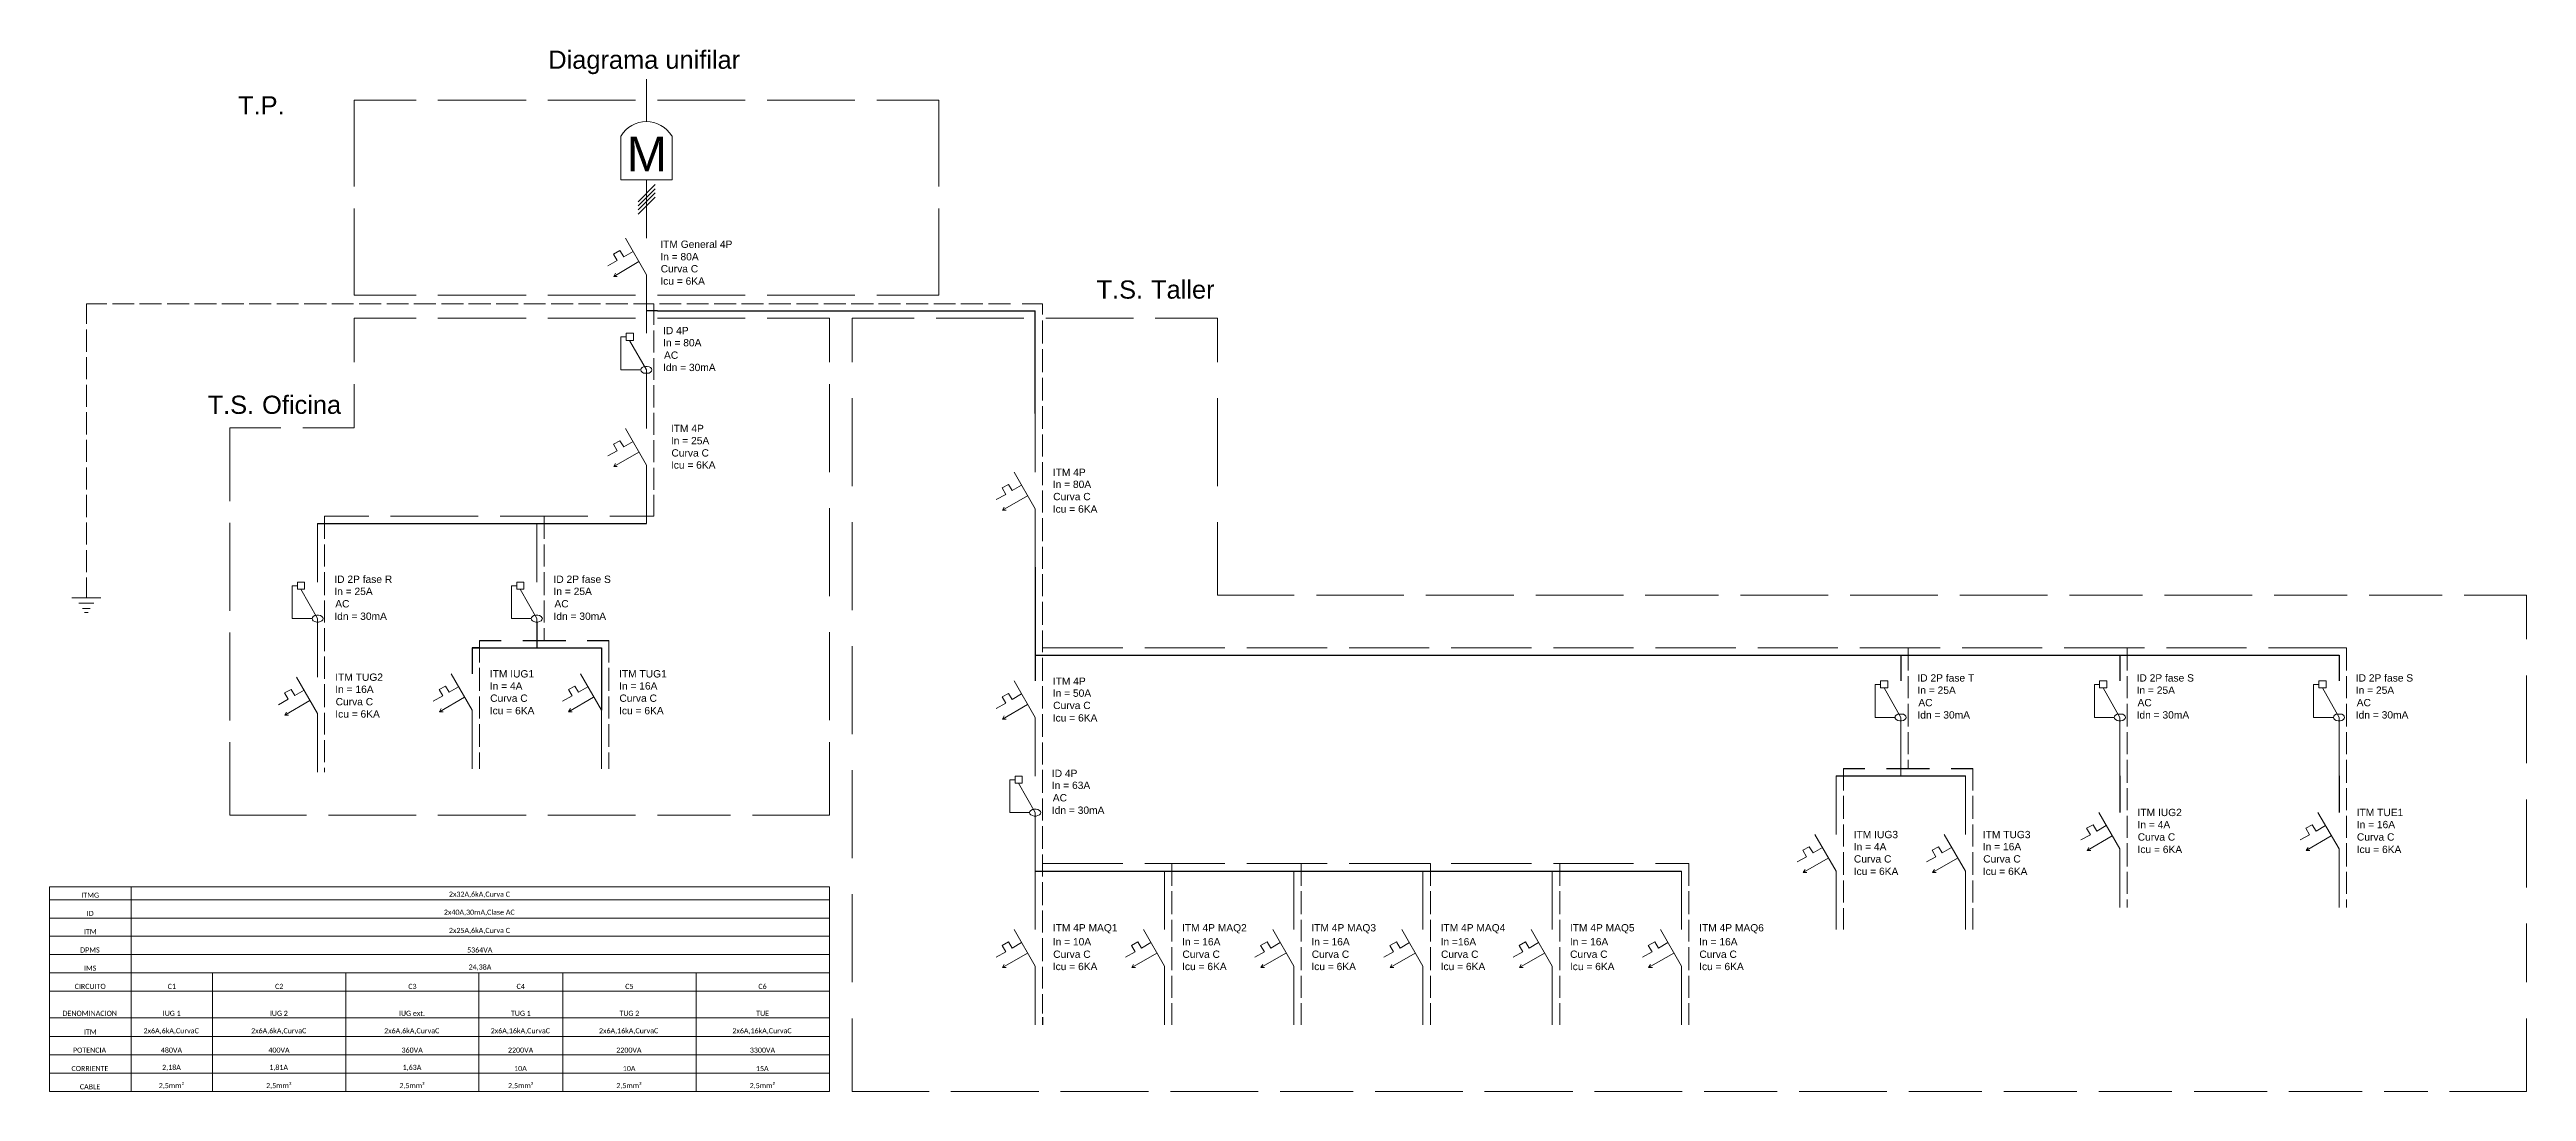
# Model space of a CAD drawing. Header units: millimetres. Extents: x 3656.2 to 3669.5, y 2246.7 to 2252.3.
import ezdxf

# ---------------------------------------------------------------- set-up
doc = ezdxf.new("R2010")
doc.units = ezdxf.units.MM
for name, color, linetype in [('Diferencial', 7, 'Continuous'), ('Medidor', 7, 'Continuous'), ('PDF_Text', 7, 'Continuous'), ('T+S+R+N', 7, 'Continuous'), ('Termica', 7, 'Continuous')]:
    doc.layers.add(name, color=color, linetype=linetype)
for name, color, linetype, true_color in [('Fases', 7, 'Continuous', 0x979797), ('PDF_Geometry', 7, 'Continuous', 0x979797), ('T.P.', 7, 'Continuous', 0x72742f), ('T.S. Oficina', 7, 'Continuous', 0x5d67af), ('T.S. Taller', 7, 'Continuous', 0x991b1e), ('Tierra', 7, 'Continuous', 0x00b800)]:
    doc.layers.add(name, color=color, linetype=linetype, true_color=true_color)
doc.styles.add('PDF Arial', font='arial.ttf')
doc.styles.add('PDF Calibri', font='calibri.ttf')

msp = doc.modelspace()

# ---------------------------------------------------------------- linework, layer by layer
at = {"layer": 'Diferencial'}
msp.add_line((3658.786, 2249.268), (3658.786, 2249.129), dxfattribs=at)
at = {"layer": 'Diferencial', "color": 7, "lineweight": 13}
for points in [[(3659.306, 2250.822), (3659.306, 2250.783), (3659.268, 2250.783), (3659.268, 2250.822)], [(3659.406, 2250.625), (3659.404, 2250.632), (3659.399, 2250.637), (3659.391, 2250.642), (3659.381, 2250.643), (3659.371, 2250.643), (3659.361, 2250.642), (3659.353, 2250.637), (3659.348, 2250.632), (3659.346, 2250.625), (3659.348, 2250.618), (3659.353, 2250.613), (3659.361, 2250.608), (3659.371, 2250.607), (3659.381, 2250.607), (3659.391, 2250.608), (3659.399, 2250.613), (3659.404, 2250.618)], [(3657.536, 2249.483), (3657.536, 2249.445), (3657.498, 2249.445), (3657.498, 2249.483)], [(3658.716, 2249.483), (3658.716, 2249.445), (3658.678, 2249.445), (3658.678, 2249.483)], [(3657.636, 2249.287), (3657.634, 2249.293), (3657.629, 2249.298), (3657.621, 2249.303), (3657.611, 2249.305), (3657.601, 2249.305), (3657.591, 2249.303), (3657.583, 2249.298), (3657.578, 2249.293), (3657.576, 2249.287), (3657.578, 2249.28), (3657.583, 2249.275), (3657.591, 2249.27), (3657.601, 2249.268), (3657.611, 2249.268), (3657.621, 2249.27), (3657.629, 2249.275), (3657.634, 2249.28)], [(3658.816, 2249.287), (3658.814, 2249.293), (3658.809, 2249.298), (3658.801, 2249.303), (3658.791, 2249.305), (3658.781, 2249.305), (3658.771, 2249.303), (3658.763, 2249.298), (3658.758, 2249.293), (3658.756, 2249.287), (3658.758, 2249.28), (3658.763, 2249.275), (3658.771, 2249.27), (3658.781, 2249.268), (3658.791, 2249.268), (3658.801, 2249.27), (3658.809, 2249.275), (3658.814, 2249.28)], [(3666.059, 2248.952), (3666.059, 2248.913), (3666.02, 2248.913), (3666.02, 2248.952)], [(3667.239, 2248.952), (3667.239, 2248.913), (3667.2, 2248.913), (3667.2, 2248.952)], [(3668.419, 2248.952), (3668.419, 2248.913), (3668.38, 2248.913), (3668.38, 2248.952)], [(3666.159, 2248.755), (3666.157, 2248.762), (3666.152, 2248.767), (3666.144, 2248.772), (3666.134, 2248.773), (3666.124, 2248.773), (3666.114, 2248.772), (3666.105, 2248.767), (3666.1, 2248.762), (3666.099, 2248.755), (3666.1, 2248.748), (3666.105, 2248.743), (3666.114, 2248.738), (3666.124, 2248.737), (3666.134, 2248.737), (3666.144, 2248.738), (3666.152, 2248.743), (3666.157, 2248.748)], [(3667.339, 2248.755), (3667.337, 2248.762), (3667.332, 2248.767), (3667.324, 2248.772), (3667.314, 2248.773), (3667.304, 2248.773), (3667.294, 2248.772), (3667.285, 2248.767), (3667.28, 2248.762), (3667.279, 2248.755), (3667.28, 2248.748), (3667.285, 2248.743), (3667.294, 2248.738), (3667.304, 2248.737), (3667.314, 2248.737), (3667.324, 2248.738), (3667.332, 2248.743), (3667.337, 2248.748)], [(3668.519, 2248.755), (3668.517, 2248.762), (3668.512, 2248.767), (3668.504, 2248.772), (3668.494, 2248.773), (3668.484, 2248.773), (3668.474, 2248.772), (3668.465, 2248.767), (3668.46, 2248.762), (3668.459, 2248.755), (3668.46, 2248.748), (3668.465, 2248.743), (3668.474, 2248.738), (3668.484, 2248.737), (3668.494, 2248.737), (3668.504, 2248.738), (3668.512, 2248.743), (3668.517, 2248.748)], [(3661.399, 2248.439), (3661.399, 2248.401), (3661.361, 2248.401), (3661.361, 2248.439)], [(3661.499, 2248.243), (3661.498, 2248.249), (3661.493, 2248.254), (3661.484, 2248.259), (3661.474, 2248.261), (3661.464, 2248.261), (3661.454, 2248.259), (3661.446, 2248.254), (3661.441, 2248.249), (3661.439, 2248.243), (3661.441, 2248.236), (3661.446, 2248.231), (3661.454, 2248.226), (3661.464, 2248.224), (3661.474, 2248.224), (3661.484, 2248.226), (3661.493, 2248.231), (3661.498, 2248.236)]]:
    msp.add_lwpolyline(points, close=True, dxfattribs=at)
for points in [[(3659.346, 2250.625), (3659.239, 2250.625), (3659.239, 2250.802), (3659.268, 2250.802)], [(3659.376, 2250.31), (3659.376, 2250.625), (3659.286, 2250.783)], [(3657.576, 2249.287), (3657.469, 2249.287), (3657.469, 2249.463), (3657.498, 2249.463)], [(3657.606, 2248.972), (3657.606, 2249.287), (3657.516, 2249.445)], [(3658.756, 2249.287), (3658.649, 2249.287), (3658.649, 2249.463), (3658.678, 2249.463)], [(3658.786, 2249.129), (3658.786, 2249.287), (3658.696, 2249.445)], [(3666.099, 2248.755), (3665.992, 2248.755), (3665.992, 2248.932), (3666.02, 2248.932)], [(3666.129, 2248.44), (3666.129, 2248.755), (3666.039, 2248.913)], [(3667.279, 2248.755), (3667.172, 2248.755), (3667.172, 2248.932), (3667.2, 2248.932)], [(3667.309, 2248.44), (3667.309, 2248.755), (3667.219, 2248.913)], [(3668.459, 2248.755), (3668.352, 2248.755), (3668.352, 2248.932), (3668.38, 2248.932)], [(3668.489, 2248.44), (3668.489, 2248.755), (3668.399, 2248.913)], [(3661.439, 2248.243), (3661.333, 2248.243), (3661.333, 2248.419), (3661.361, 2248.419)], [(3661.469, 2247.928), (3661.469, 2248.243), (3661.379, 2248.401)]]:
    msp.add_lwpolyline(points, dxfattribs=at)
at = {"layer": 'Fases', "color": 7, "lineweight": 13}
for points in [[(3659.423, 2251.623), (3659.331, 2251.53)], [(3659.423, 2251.6), (3659.331, 2251.508)], [(3659.423, 2251.578), (3659.331, 2251.486)], [(3659.423, 2251.555), (3659.331, 2251.463)]]:
    msp.add_lwpolyline(points, dxfattribs=at)
at = {"layer": 'Medidor', "color": 7, "lineweight": 13}
msp.add_lwpolyline([(3659.514, 2251.885), (3659.514, 2251.648), (3659.239, 2251.648), (3659.239, 2251.885)], dxfattribs=at)
msp.add_arc((3659.376, 2251.804), 0.158, 30.3206, 149.6794, dxfattribs=at)
at = {"layer": 'PDF_Geometry', "color": 7, "lineweight": 13}
for points in [[(3660.361, 2247.843), (3660.361, 2247.38), (3660.361, 2246.742), (3656.163, 2246.742), (3656.163, 2247.843), (3660.361, 2247.843)], [(3656.163, 2247.772), (3660.361, 2247.772)], [(3656.603, 2247.843), (3656.603, 2246.742)], [(3656.163, 2247.675), (3660.361, 2247.675)], [(3656.163, 2247.577), (3660.361, 2247.577)], [(3656.163, 2247.478), (3660.361, 2247.478)], [(3656.163, 2247.38), (3660.361, 2247.38)], [(3657.041, 2247.38), (3657.041, 2246.742)], [(3657.758, 2247.38), (3657.758, 2246.742)], [(3658.474, 2247.38), (3658.474, 2246.742)], [(3658.926, 2247.38), (3658.926, 2246.742)], [(3659.644, 2247.38), (3659.644, 2246.742)], [(3656.163, 2247.282), (3660.361, 2247.282)], [(3656.163, 2247.137), (3660.361, 2247.137)], [(3656.163, 2247.037), (3660.361, 2247.037)], [(3656.163, 2246.938), (3660.361, 2246.938)], [(3656.163, 2246.84), (3660.361, 2246.84)]]:
    msp.add_lwpolyline(points, dxfattribs=at)
at = {"layer": 'T+S+R+N', "color": 0}
for p, q in [((3659.436, 2250.942), (3659.376, 2250.942)), ((3659.436, 2250.942), (3661.469, 2250.942)), ((3661.469, 2250.39), (3661.469, 2250.942))]:
    msp.add_line(p, q, dxfattribs=at)
at = {"layer": 'T+S+R+N'}
for p, q in [((3657.606, 2249.798), (3659.376, 2249.798)), ((3661.469, 2249.563), (3661.469, 2249.09)), ((3658.438, 2249.129), (3658.577, 2249.129)), ((3658.438, 2249.129), (3658.438, 2248.99)), ((3658.477, 2249.129), (3658.438, 2249.129)), ((3658.577, 2249.129), (3658.717, 2249.129)), ((3658.717, 2249.129), (3658.856, 2249.129)), ((3658.856, 2249.129), (3658.995, 2249.129)), ((3658.995, 2249.129), (3659.134, 2249.129)), ((3659.134, 2249.129), (3659.134, 2248.99)), ((3661.469, 2249.09), (3664.949, 2249.09)), ((3661.469, 2249.09), (3661.469, 2248.951)), ((3664.949, 2249.09), (3666.129, 2249.09)), ((3666.129, 2249.09), (3666.129, 2248.951)), ((3666.129, 2249.09), (3667.309, 2249.09)), ((3667.309, 2249.09), (3667.309, 2248.951)), ((3667.309, 2249.09), (3668.489, 2249.09)), ((3668.489, 2249.09), (3668.489, 2248.951)), ((3665.781, 2248.44), (3666.477, 2248.44)), ((3667.309, 2248.44), (3667.309, 2248.243)), ((3668.489, 2248.44), (3668.489, 2248.243)), ((3661.469, 2247.928), (3662.165, 2247.928)), ((3662.165, 2247.928), (3662.861, 2247.928)), ((3662.861, 2247.928), (3663.557, 2247.928)), ((3663.557, 2247.928), (3664.253, 2247.928)), ((3664.253, 2247.928), (3664.949, 2247.928))]:
    msp.add_line(p, q, dxfattribs=at)
at = {"layer": 'T+S+R+N', "color": 7, "lineweight": 13}
for points in [[(3659.376, 2251.963), (3659.376, 2252.19)], [(3659.376, 2251.648), (3659.376, 2251.333)], [(3661.469, 2250.39), (3661.469, 2250.075)], [(3657.606, 2249.798), (3657.606, 2249.483)], [(3658.786, 2249.798), (3658.786, 2249.483)], [(3665.781, 2248.44), (3665.781, 2248.125)], [(3666.477, 2248.44), (3666.477, 2248.125)], [(3661.469, 2247.928), (3661.469, 2247.613)], [(3662.165, 2247.928), (3662.165, 2247.613)], [(3662.861, 2247.928), (3662.861, 2247.613)], [(3663.557, 2247.928), (3663.557, 2247.613)], [(3664.253, 2247.928), (3664.253, 2247.613)], [(3664.949, 2247.928), (3664.949, 2247.613)]]:
    msp.add_lwpolyline(points, dxfattribs=at)
at = {"layer": 'T.P.', "color": 67, "lineweight": 13, "true_color": 0x72742f}
for points in [[(3658.136, 2252.077), (3657.803, 2252.077), (3657.803, 2251.612)], [(3658.728, 2252.077), (3658.254, 2252.077)], [(3659.318, 2252.077), (3658.846, 2252.077)], [(3659.908, 2252.077), (3659.436, 2252.077)], [(3660.499, 2252.077), (3660.026, 2252.077)], [(3660.951, 2251.612), (3660.951, 2252.077), (3660.616, 2252.077)], [(3657.803, 2251.493), (3657.803, 2251.027), (3658.136, 2251.027)], [(3660.616, 2251.027), (3660.951, 2251.027), (3660.951, 2251.493)], [(3658.254, 2251.027), (3658.728, 2251.027)], [(3658.846, 2251.027), (3659.318, 2251.027)], [(3659.436, 2251.027), (3659.908, 2251.027)], [(3660.026, 2251.027), (3660.499, 2251.027)]]:
    msp.add_lwpolyline(points, dxfattribs=at)
at = {"layer": 'T.S. Oficina', "color": 165, "lineweight": 13, "true_color": 0x5d67af}
for points in [[(3657.803, 2250.667), (3657.803, 2250.903), (3658.136, 2250.903)], [(3658.254, 2250.903), (3658.728, 2250.903)], [(3658.846, 2250.903), (3659.318, 2250.903)], [(3659.436, 2250.903), (3659.908, 2250.903)], [(3660.026, 2250.903), (3660.361, 2250.903), (3660.361, 2250.667)], [(3657.803, 2250.548), (3657.803, 2250.313), (3657.526, 2250.313)], [(3660.361, 2250.548), (3660.361, 2250.075)], [(3657.408, 2250.313), (3657.133, 2250.313), (3657.133, 2249.918)], [(3657.133, 2249.802), (3657.133, 2249.328)], [(3660.361, 2249.881), (3660.361, 2249.408)], [(3657.133, 2249.212), (3657.133, 2248.738)], [(3660.361, 2249.213), (3660.361, 2248.74)], [(3657.133, 2248.622), (3657.133, 2248.228), (3657.546, 2248.228)], [(3660.361, 2248.622), (3660.361, 2248.228), (3659.948, 2248.228)], [(3657.664, 2248.228), (3658.136, 2248.228)], [(3658.254, 2248.228), (3658.728, 2248.228)], [(3658.846, 2248.228), (3659.318, 2248.228)], [(3659.436, 2248.228), (3659.829, 2248.228)]]:
    msp.add_lwpolyline(points, dxfattribs=at)
at = {"layer": 'T.S. Taller', "color": 244, "lineweight": 13, "true_color": 0x991b1e}
for points in [[(3660.484, 2250.667), (3660.484, 2250.903), (3660.818, 2250.903)], [(3660.936, 2250.903), (3661.408, 2250.903)], [(3661.526, 2250.903), (3661.998, 2250.903)], [(3662.116, 2250.903), (3662.451, 2250.903), (3662.451, 2250.667)], [(3660.484, 2250.473), (3660.484, 2249.999)], [(3662.451, 2250.473), (3662.451, 2249.999)], [(3660.484, 2249.805), (3660.484, 2249.332)], [(3662.451, 2249.805), (3662.451, 2249.412), (3662.864, 2249.412)], [(3662.983, 2249.412), (3663.454, 2249.412)], [(3663.573, 2249.412), (3664.046, 2249.412)], [(3664.164, 2249.412), (3664.636, 2249.412)], [(3664.754, 2249.412), (3665.148, 2249.412)], [(3665.266, 2249.412), (3665.738, 2249.412)], [(3665.856, 2249.412), (3666.329, 2249.412)], [(3666.448, 2249.412), (3666.919, 2249.412)], [(3667.038, 2249.412), (3667.431, 2249.412)], [(3667.549, 2249.412), (3668.021, 2249.412)], [(3668.139, 2249.412), (3668.533, 2249.412)], [(3668.651, 2249.412), (3669.044, 2249.412)], [(3669.163, 2249.412), (3669.498, 2249.412), (3669.498, 2249.175)], [(3660.484, 2249.138), (3660.484, 2248.664)], [(3669.498, 2248.981), (3669.498, 2248.508)], [(3660.484, 2248.47), (3660.484, 2247.997)], [(3669.498, 2248.313), (3669.498, 2247.84)], [(3660.484, 2247.803), (3660.484, 2247.329)], [(3669.498, 2247.646), (3669.498, 2247.329)], [(3660.484, 2247.135), (3660.484, 2246.742), (3660.898, 2246.742)], [(3669.498, 2247.135), (3669.498, 2246.742), (3669.084, 2246.742)], [(3661.016, 2246.742), (3661.488, 2246.742)], [(3661.606, 2246.742), (3662.079, 2246.742)], [(3662.198, 2246.742), (3662.669, 2246.742)], [(3662.788, 2246.742), (3663.181, 2246.742)], [(3663.299, 2246.742), (3663.771, 2246.742)], [(3663.889, 2246.742), (3664.363, 2246.742)], [(3664.481, 2246.742), (3664.953, 2246.742)], [(3665.071, 2246.742), (3665.464, 2246.742)], [(3665.583, 2246.742), (3666.054, 2246.742)], [(3666.173, 2246.742), (3666.566, 2246.742)], [(3666.684, 2246.742), (3667.078, 2246.742)], [(3667.196, 2246.742), (3667.589, 2246.742)], [(3667.708, 2246.742), (3668.101, 2246.742)], [(3668.219, 2246.742), (3668.613, 2246.742)], [(3668.731, 2246.742), (3668.966, 2246.742)]]:
    msp.add_lwpolyline(points, dxfattribs=at)
at = {"layer": 'Termica'}
msp.add_line((3659.134, 2248.99), (3659.134, 2248.793), dxfattribs=at)
at = {"layer": 'Termica', "color": 7, "lineweight": 13}
for points in [[(3659.304, 2251.263), (3659.254, 2251.233), (3659.234, 2251.267), (3659.199, 2251.248), (3659.219, 2251.213), (3659.168, 2251.185)], [(3659.376, 2250.822), (3659.376, 2251.137), (3659.264, 2251.333)], [(3659.336, 2251.208), (3659.201, 2251.128), (3659.219, 2251.128)], [(3659.201, 2251.128), (3659.209, 2251.145)], [(3659.376, 2249.798), (3659.376, 2250.113), (3659.264, 2250.31)], [(3659.304, 2250.24), (3659.254, 2250.21), (3659.234, 2250.243), (3659.199, 2250.225), (3659.219, 2250.19), (3659.168, 2250.162)], [(3659.336, 2250.183), (3659.201, 2250.105), (3659.219, 2250.105)], [(3659.201, 2250.105), (3659.209, 2250.122)], [(3661.469, 2249.563), (3661.469, 2249.878), (3661.356, 2250.075)], [(3661.396, 2250.005), (3661.346, 2249.975), (3661.326, 2250.008), (3661.291, 2249.99), (3661.311, 2249.955), (3661.259, 2249.927)], [(3661.428, 2249.948), (3661.293, 2249.87), (3661.313, 2249.87)], [(3661.293, 2249.87), (3661.303, 2249.887)], [(3657.606, 2248.46), (3657.606, 2248.775), (3657.493, 2248.972)], [(3658.438, 2248.478), (3658.438, 2248.793), (3658.325, 2248.99)], [(3659.134, 2248.478), (3659.134, 2248.793), (3659.021, 2248.99)], [(3661.469, 2248.439), (3661.469, 2248.754), (3661.356, 2248.951)], [(3657.533, 2248.902), (3657.483, 2248.872), (3657.463, 2248.905), (3657.428, 2248.887), (3657.448, 2248.852), (3657.396, 2248.823)], [(3657.564, 2248.845), (3657.429, 2248.767), (3657.449, 2248.767)], [(3658.365, 2248.92), (3658.315, 2248.89), (3658.295, 2248.923), (3658.26, 2248.905), (3658.28, 2248.87), (3658.228, 2248.842)], [(3658.397, 2248.863), (3658.262, 2248.785), (3658.282, 2248.785)], [(3659.061, 2248.92), (3659.011, 2248.89), (3658.991, 2248.923), (3658.956, 2248.905), (3658.976, 2248.87), (3658.924, 2248.842)], [(3659.092, 2248.863), (3658.957, 2248.785), (3658.977, 2248.785)], [(3661.396, 2248.881), (3661.346, 2248.851), (3661.326, 2248.884), (3661.291, 2248.866), (3661.311, 2248.831), (3661.259, 2248.803)], [(3661.428, 2248.824), (3661.293, 2248.746), (3661.313, 2248.746)], [(3657.429, 2248.767), (3657.439, 2248.783)], [(3658.262, 2248.785), (3658.272, 2248.802)], [(3658.957, 2248.785), (3658.967, 2248.802)], [(3661.293, 2248.746), (3661.303, 2248.763)], [(3667.235, 2248.173), (3667.185, 2248.143), (3667.165, 2248.177), (3667.13, 2248.158), (3667.15, 2248.123), (3667.099, 2248.095)], [(3667.309, 2247.732), (3667.309, 2248.047), (3667.195, 2248.243)], [(3668.415, 2248.173), (3668.365, 2248.143), (3668.345, 2248.177), (3668.31, 2248.158), (3668.33, 2248.123), (3668.279, 2248.095)], [(3668.489, 2247.732), (3668.489, 2248.047), (3668.375, 2248.243)], [(3665.707, 2248.055), (3665.657, 2248.025), (3665.637, 2248.058), (3665.602, 2248.04), (3665.622, 2248.005), (3665.571, 2247.977)], [(3665.781, 2247.613), (3665.781, 2247.928), (3665.667, 2248.125)], [(3666.403, 2248.055), (3666.353, 2248.025), (3666.333, 2248.058), (3666.298, 2248.04), (3666.318, 2248.005), (3666.267, 2247.977)], [(3666.477, 2247.613), (3666.477, 2247.928), (3666.363, 2248.125)], [(3667.267, 2248.117), (3667.132, 2248.038), (3667.152, 2248.038)], [(3667.132, 2248.038), (3667.142, 2248.055)], [(3668.447, 2248.117), (3668.312, 2248.038), (3668.332, 2248.038)], [(3668.312, 2248.038), (3668.322, 2248.055)], [(3665.739, 2247.998), (3665.604, 2247.92), (3665.624, 2247.92)], [(3665.604, 2247.92), (3665.614, 2247.937)], [(3666.435, 2247.998), (3666.3, 2247.92), (3666.32, 2247.92)], [(3666.3, 2247.92), (3666.31, 2247.937)], [(3661.396, 2247.543), (3661.346, 2247.513), (3661.326, 2247.546), (3661.291, 2247.528), (3661.311, 2247.493), (3661.259, 2247.464)], [(3661.428, 2247.486), (3661.293, 2247.408), (3661.313, 2247.408)], [(3661.469, 2247.101), (3661.469, 2247.416), (3661.356, 2247.613)], [(3662.092, 2247.543), (3662.042, 2247.513), (3662.022, 2247.546), (3661.987, 2247.528), (3662.007, 2247.493), (3661.955, 2247.464)], [(3662.124, 2247.486), (3661.989, 2247.408), (3662.009, 2247.408)], [(3662.165, 2247.101), (3662.165, 2247.416), (3662.052, 2247.613)], [(3662.788, 2247.543), (3662.738, 2247.513), (3662.718, 2247.546), (3662.683, 2247.528), (3662.703, 2247.493), (3662.651, 2247.464)], [(3662.819, 2247.486), (3662.684, 2247.408), (3662.704, 2247.408)], [(3662.861, 2247.101), (3662.861, 2247.416), (3662.748, 2247.613)], [(3663.484, 2247.543), (3663.434, 2247.513), (3663.414, 2247.546), (3663.379, 2247.528), (3663.399, 2247.493), (3663.347, 2247.464)], [(3663.515, 2247.486), (3663.38, 2247.408), (3663.4, 2247.408)], [(3663.557, 2247.101), (3663.557, 2247.416), (3663.444, 2247.613)], [(3664.179, 2247.543), (3664.129, 2247.513), (3664.109, 2247.546), (3664.074, 2247.528), (3664.094, 2247.493), (3664.043, 2247.464)], [(3664.211, 2247.486), (3664.076, 2247.408), (3664.096, 2247.408)], [(3664.253, 2247.101), (3664.253, 2247.416), (3664.139, 2247.613)], [(3664.875, 2247.543), (3664.825, 2247.513), (3664.805, 2247.546), (3664.77, 2247.528), (3664.79, 2247.493), (3664.739, 2247.464)], [(3664.907, 2247.486), (3664.772, 2247.408), (3664.792, 2247.408)], [(3664.949, 2247.101), (3664.949, 2247.416), (3664.835, 2247.613)], [(3661.293, 2247.408), (3661.303, 2247.424)], [(3661.989, 2247.408), (3661.999, 2247.424)], [(3662.684, 2247.408), (3662.694, 2247.424)], [(3663.38, 2247.408), (3663.39, 2247.424)], [(3664.076, 2247.408), (3664.086, 2247.424)], [(3664.772, 2247.408), (3664.782, 2247.424)]]:
    msp.add_lwpolyline(points, dxfattribs=at)
at = {"layer": 'Tierra', "color": 92, "true_color": 0x00b800}
for p, q in [((3658.478, 2249.169), (3658.594, 2249.169)), ((3658.71, 2249.169), (3658.826, 2249.169)), ((3658.826, 2249.169), (3658.942, 2249.169)), ((3659.058, 2249.169), (3659.174, 2249.169)), ((3665.821, 2248.48), (3665.936, 2248.48)), ((3666.053, 2248.48), (3666.169, 2248.48)), ((3666.169, 2248.48), (3666.284, 2248.48)), ((3666.401, 2248.48), (3666.517, 2248.48)), ((3661.509, 2247.142), (3661.509, 2247.101))]:
    msp.add_line(p, q, dxfattribs=at)
at = {"layer": 'Tierra', "color": 92, "lineweight": 13, "true_color": 0x00b800}
for points in [[(3656.471, 2250.98), (3656.361, 2250.98), (3656.361, 2250.872)], [(3656.501, 2250.98), (3656.618, 2250.98)], [(3656.648, 2250.98), (3656.766, 2250.98)], [(3656.796, 2250.98), (3656.914, 2250.98)], [(3656.943, 2250.98), (3657.061, 2250.98)], [(3657.091, 2250.98), (3657.209, 2250.98)], [(3657.238, 2250.98), (3657.356, 2250.98)], [(3657.386, 2250.98), (3657.504, 2250.98)], [(3657.534, 2250.98), (3657.653, 2250.98)], [(3657.683, 2250.98), (3657.799, 2250.98)], [(3657.829, 2250.98), (3657.948, 2250.98)], [(3657.978, 2250.98), (3658.096, 2250.98)], [(3658.124, 2250.98), (3658.243, 2250.98)], [(3658.273, 2250.98), (3658.391, 2250.98)], [(3658.419, 2250.98), (3658.538, 2250.98)], [(3658.568, 2250.98), (3658.686, 2250.98)], [(3658.716, 2250.98), (3658.833, 2250.98)], [(3658.863, 2250.98), (3658.981, 2250.98)], [(3659.011, 2250.98), (3659.129, 2250.98)], [(3659.158, 2250.98), (3659.276, 2250.98)], [(3659.416, 2250.867), (3659.416, 2250.98), (3659.306, 2250.98)], [(3659.446, 2250.98), (3659.564, 2250.98)], [(3659.593, 2250.98), (3659.711, 2250.98)], [(3659.741, 2250.98), (3659.859, 2250.98)], [(3659.888, 2250.98), (3660.006, 2250.98)], [(3660.036, 2250.98), (3660.154, 2250.98)], [(3660.184, 2250.98), (3660.301, 2250.98)], [(3660.331, 2250.98), (3660.449, 2250.98)], [(3660.479, 2250.98), (3660.598, 2250.98)], [(3660.626, 2250.98), (3660.744, 2250.98)], [(3660.774, 2250.98), (3660.893, 2250.98)], [(3660.923, 2250.98), (3661.041, 2250.98)], [(3661.069, 2250.98), (3661.188, 2250.98)], [(3661.218, 2250.98), (3661.336, 2250.98)], [(3661.509, 2250.923), (3661.509, 2250.98), (3661.399, 2250.98)], [(3656.361, 2250.842), (3656.361, 2250.723)], [(3659.416, 2250.718), (3659.416, 2250.837)], [(3661.509, 2250.767), (3661.509, 2250.89)], [(3656.361, 2250.693), (3656.361, 2250.575)], [(3659.416, 2250.572), (3659.416, 2250.688)], [(3661.509, 2250.613), (3661.509, 2250.737)], [(3661.509, 2250.46), (3661.509, 2250.583)], [(3656.361, 2250.545), (3656.361, 2250.427)], [(3659.416, 2250.423), (3659.416, 2250.542)], [(3661.509, 2250.307), (3661.509, 2250.43)], [(3656.361, 2250.397), (3656.361, 2250.278)], [(3659.416, 2250.275), (3659.416, 2250.393)], [(3656.361, 2250.248), (3656.361, 2250.13)], [(3659.416, 2250.128), (3659.416, 2250.247)], [(3661.509, 2250.158), (3661.509, 2250.277)], [(3656.361, 2250.1), (3656.361, 2249.982)], [(3659.416, 2249.98), (3659.416, 2250.098)], [(3661.509, 2250.005), (3661.509, 2250.128)], [(3656.361, 2249.952), (3656.361, 2249.833)], [(3659.416, 2249.838), (3659.416, 2249.952)], [(3661.509, 2249.857), (3661.509, 2249.975)], [(3656.361, 2249.803), (3656.361, 2249.685)], [(3657.644, 2249.715), (3657.644, 2249.838)], [(3657.881, 2249.838), (3657.644, 2249.838)], [(3658.471, 2249.838), (3657.999, 2249.838)], [(3659.061, 2249.838), (3658.589, 2249.838)], [(3658.826, 2249.715), (3658.826, 2249.838)], [(3659.416, 2249.838), (3659.179, 2249.838)], [(3661.509, 2249.703), (3661.509, 2249.827)], [(3656.361, 2249.655), (3656.361, 2249.537)], [(3657.644, 2249.567), (3657.644, 2249.685)], [(3658.826, 2249.567), (3658.826, 2249.685)], [(3661.509, 2249.555), (3661.509, 2249.673)], [(3656.361, 2249.507), (3656.361, 2249.398)], [(3657.644, 2249.413), (3657.644, 2249.537)], [(3658.826, 2249.413), (3658.826, 2249.537)], [(3661.509, 2249.407), (3661.509, 2249.525)], [(3656.439, 2249.398), (3656.283, 2249.398)], [(3656.401, 2249.37), (3656.321, 2249.37)], [(3657.644, 2249.265), (3657.644, 2249.383)], [(3658.826, 2249.265), (3658.826, 2249.383)], [(3661.509, 2249.253), (3661.509, 2249.377)], [(3656.381, 2249.34), (3656.341, 2249.34)], [(3656.371, 2249.32), (3656.351, 2249.32)], [(3657.644, 2249.112), (3657.644, 2249.235)], [(3658.826, 2249.169), (3658.826, 2249.235)], [(3661.509, 2249.105), (3661.509, 2249.223)], [(3657.644, 2248.963), (3657.644, 2249.082)], [(3658.478, 2249.051), (3658.478, 2249.169)], [(3659.174, 2249.051), (3659.174, 2249.169)], [(3661.941, 2249.13), (3661.509, 2249.13)], [(3662.491, 2249.13), (3662.059, 2249.13)], [(3663.041, 2249.13), (3662.609, 2249.13)], [(3663.591, 2249.13), (3663.159, 2249.13)], [(3664.141, 2249.13), (3663.709, 2249.13)], [(3664.691, 2249.13), (3664.259, 2249.13)], [(3665.241, 2249.13), (3664.809, 2249.13)], [(3665.791, 2249.13), (3665.359, 2249.13)], [(3666.341, 2249.13), (3665.909, 2249.13)], [(3666.169, 2249.007), (3666.169, 2249.13)], [(3666.891, 2249.13), (3666.459, 2249.13)], [(3667.441, 2249.13), (3667.009, 2249.13)], [(3667.349, 2249.007), (3667.349, 2249.13)], [(3667.991, 2249.13), (3667.559, 2249.13)], [(3668.529, 2249.13), (3668.109, 2249.13)], [(3668.529, 2249.007), (3668.529, 2249.13)], [(3658.478, 2248.898), (3658.478, 2249.021)], [(3659.174, 2248.898), (3659.174, 2249.021)], [(3661.509, 2248.952), (3661.509, 2249.075)], [(3666.169, 2248.858), (3666.169, 2248.977)], [(3667.349, 2248.858), (3667.349, 2248.977)], [(3668.529, 2248.858), (3668.529, 2248.977)], [(3657.644, 2248.81), (3657.644, 2248.933)], [(3658.478, 2248.749), (3658.478, 2248.868)], [(3659.174, 2248.749), (3659.174, 2248.868)], [(3661.509, 2248.803), (3661.509, 2248.922)], [(3666.169, 2248.705), (3666.169, 2248.828)], [(3667.349, 2248.705), (3667.349, 2248.828)], [(3668.529, 2248.705), (3668.529, 2248.828)], [(3657.644, 2248.662), (3657.644, 2248.78)], [(3658.478, 2248.596), (3658.478, 2248.719)], [(3659.174, 2248.596), (3659.174, 2248.719)], [(3661.509, 2248.65), (3661.509, 2248.773)], [(3657.644, 2248.513), (3657.644, 2248.632)], [(3658.478, 2248.478), (3658.478, 2248.566)], [(3659.174, 2248.478), (3659.174, 2248.566)], [(3661.509, 2248.502), (3661.509, 2248.62)], [(3666.169, 2248.557), (3666.169, 2248.675)], [(3667.349, 2248.557), (3667.349, 2248.675)], [(3668.529, 2248.557), (3668.529, 2248.675)], [(3657.644, 2248.46), (3657.644, 2248.483)], [(3661.509, 2248.348), (3661.509, 2248.472)], [(3665.821, 2248.362), (3665.821, 2248.48)], [(3666.169, 2248.48), (3666.169, 2248.526)], [(3666.517, 2248.362), (3666.517, 2248.48)], [(3667.349, 2248.403), (3667.349, 2248.527)], [(3668.529, 2248.403), (3668.529, 2248.527)], [(3661.509, 2248.2), (3661.509, 2248.318)], [(3665.821, 2248.208), (3665.821, 2248.332)], [(3666.517, 2248.208), (3666.517, 2248.332)], [(3667.349, 2248.255), (3667.349, 2248.373)], [(3668.529, 2248.255), (3668.529, 2248.373)], [(3661.509, 2248.047), (3661.509, 2248.17)], [(3665.821, 2248.06), (3665.821, 2248.178)], [(3666.517, 2248.06), (3666.517, 2248.178)], [(3667.349, 2248.107), (3667.349, 2248.225)], [(3668.529, 2248.107), (3668.529, 2248.225)], [(3661.509, 2247.898), (3661.509, 2248.017)], [(3665.821, 2247.907), (3665.821, 2248.03)], [(3666.517, 2247.907), (3666.517, 2248.03)], [(3667.349, 2247.953), (3667.349, 2248.077)], [(3668.529, 2247.953), (3668.529, 2248.077)], [(3661.941, 2247.968), (3661.509, 2247.968)], [(3662.491, 2247.968), (3662.059, 2247.968)], [(3662.205, 2247.849), (3662.205, 2247.968)], [(3663.041, 2247.968), (3662.609, 2247.968)], [(3662.901, 2247.849), (3662.901, 2247.968)], [(3663.597, 2247.968), (3663.159, 2247.968)], [(3663.597, 2247.849), (3663.597, 2247.968)], [(3664.141, 2247.968), (3663.709, 2247.968)], [(3664.691, 2247.968), (3664.259, 2247.968)], [(3664.293, 2247.849), (3664.293, 2247.968)], [(3664.989, 2247.968), (3664.809, 2247.968)], [(3664.989, 2247.849), (3664.989, 2247.968)], [(3667.349, 2247.805), (3667.349, 2247.923)], [(3668.529, 2247.805), (3668.529, 2247.923)], [(3661.509, 2247.745), (3661.509, 2247.868)], [(3662.205, 2247.696), (3662.205, 2247.819)], [(3662.901, 2247.696), (3662.901, 2247.819)], [(3663.597, 2247.696), (3663.597, 2247.819)], [(3664.293, 2247.696), (3664.293, 2247.819)], [(3664.989, 2247.696), (3664.989, 2247.819)], [(3665.821, 2247.758), (3665.821, 2247.877)], [(3666.517, 2247.758), (3666.517, 2247.877)], [(3667.349, 2247.732), (3667.349, 2247.775)], [(3668.529, 2247.732), (3668.529, 2247.775)], [(3661.509, 2247.597), (3661.509, 2247.715)], [(3662.205, 2247.548), (3662.205, 2247.666)], [(3662.901, 2247.548), (3662.901, 2247.666)], [(3663.597, 2247.548), (3663.597, 2247.666)], [(3664.293, 2247.548), (3664.293, 2247.666)], [(3664.989, 2247.548), (3664.989, 2247.666)], [(3665.821, 2247.613), (3665.821, 2247.728)], [(3666.517, 2247.613), (3666.517, 2247.728)], [(3661.509, 2247.443), (3661.509, 2247.567)], [(3662.205, 2247.394), (3662.205, 2247.518)], [(3662.901, 2247.394), (3662.901, 2247.518)], [(3663.597, 2247.394), (3663.597, 2247.518)], [(3664.293, 2247.394), (3664.293, 2247.518)], [(3664.989, 2247.394), (3664.989, 2247.518)], [(3661.509, 2247.295), (3661.509, 2247.413)], [(3662.205, 2247.246), (3662.205, 2247.364)], [(3662.901, 2247.246), (3662.901, 2247.364)], [(3663.597, 2247.246), (3663.597, 2247.364)], [(3664.293, 2247.246), (3664.293, 2247.364)], [(3664.989, 2247.246), (3664.989, 2247.364)], [(3661.509, 2247.162), (3661.509, 2247.265)], [(3662.205, 2247.101), (3662.205, 2247.216)], [(3662.901, 2247.101), (3662.901, 2247.216)], [(3663.597, 2247.101), (3663.597, 2247.216)], [(3664.293, 2247.101), (3664.293, 2247.216)], [(3664.989, 2247.101), (3664.989, 2247.216)]]:
    msp.add_lwpolyline(points, dxfattribs=at)

# ---------------------------------------------------------------- texts
at = {"layer": 'Diferencial', "attachment_point": 7, "style": 'PDF Arial'}
for s, insert, char_height in [('ID 4P', (3659.466, 2250.817), 0.0394), ('In = 80A', (3659.466, 2250.751), 0.0394), ('AC', (3659.471, 2250.684), 0.0394), ('Idn = 30mA', (3659.466, 2250.618), 0.0394), ('ID 2P fase R', (3657.696, 2249.478), 0.03937), ('ID 2P fase S', (3658.876, 2249.478), 0.03937), ('In = 25A', (3657.696, 2249.413), 0.0394), ('AC', (3657.701, 2249.346), 0.0394), ('In = 25A', (3658.876, 2249.413), 0.0394), ('AC', (3658.881, 2249.346), 0.0394), ('Idn = 30mA', (3657.696, 2249.279), 0.0394), ('Idn = 30mA', (3658.876, 2249.279), 0.0394), ('ID 2P fase T', (3666.219, 2248.947), 0.03937), ('ID 2P fase S', (3667.399, 2248.947), 0.03937), ('ID 2P fase S', (3668.579, 2248.947), 0.03937), ('In = 25A', (3666.219, 2248.881), 0.0394), ('AC', (3666.224, 2248.814), 0.0394), ('In = 25A', (3667.399, 2248.881), 0.0394), ('AC', (3667.404, 2248.814), 0.0394), ('In = 25A', (3668.579, 2248.881), 0.0394), ('AC', (3668.584, 2248.814), 0.0394), ('Idn = 30mA', (3666.219, 2248.748), 0.0394), ('Idn = 30mA', (3667.399, 2248.748), 0.0394), ('Idn = 30mA', (3668.579, 2248.748), 0.0394), ('ID 4P', (3661.559, 2248.434), 0.0394), ('In = 63A', (3661.559, 2248.369), 0.0394), ('AC', (3661.564, 2248.302), 0.0394), ('Idn = 30mA', (3661.559, 2248.235), 0.0394)]:
    msp.add_mtext(s, dxfattribs=dict(at, insert=insert, char_height=char_height))
at = {"layer": 'Medidor', "insert": (3659.269, 2251.693), "char_height": 0.188, "attachment_point": 7, "style": 'PDF Arial'}
msp.add_mtext('M', dxfattribs=at)
at = {"layer": 'PDF_Text', "attachment_point": 7}
for s, insert, char_height, style in [('Diagrama unifilar', (3658.848, 2252.216), 0.09783, 'PDF Arial'), ('ITMG', (3656.334, 2247.784), 0.0275, 'PDF Calibri'), ('2x32A,6kA,Curva C', (3658.313, 2247.784), 0.02751, 'PDF Calibri'), ('ITM', (3656.348, 2247.588), 0.0275, 'PDF Calibri'), ('ID', (3656.363, 2247.686), 0.0275, 'PDF Calibri'), ('2x40A,30mA,Clase AC', (3658.286, 2247.687), 0.02751, 'PDF Calibri'), ('2x25A,6kA,Curva C', (3658.313, 2247.589), 0.02751, 'PDF Calibri'), ('DPMS', (3656.328, 2247.489), 0.0275, 'PDF Calibri'), ('5364VA', (3658.411, 2247.489), 0.0275, 'PDF Calibri'), ('IMS', (3656.348, 2247.391), 0.0275, 'PDF Calibri'), ('24,38A', (3658.419, 2247.392), 0.0275, 'PDF Calibri'), ('CIRCUITO', (3656.298, 2247.293), 0.0275, 'PDF Calibri'), ('C1', (3656.799, 2247.293), 0.0275, 'PDF Calibri'), ('C2', (3657.377, 2247.293), 0.0275, 'PDF Calibri'), ('C3', (3658.094, 2247.293), 0.0275, 'PDF Calibri'), ('C4', (3658.677, 2247.293), 0.0275, 'PDF Calibri'), ('C5', (3659.262, 2247.293), 0.0275, 'PDF Calibri'), ('C6', (3659.979, 2247.293), 0.0275, 'PDF Calibri'), ('DENOMINACION', (3656.233, 2247.148), 0.02751, 'PDF Calibri'), ('2x6A,6kA,CurvaC', (3656.669, 2247.049), 0.02751, 'PDF Calibri'), ('IUG 1', (3656.772, 2247.148), 0.0275, 'PDF Calibri'), ('2x6A,6kA,CurvaC', (3657.248, 2247.049), 0.02751, 'PDF Calibri'), ('IUG 2', (3657.349, 2247.148), 0.0275, 'PDF Calibri'), ('2x6A,6kA,CurvaC', (3657.964, 2247.049), 0.02751, 'PDF Calibri'), ('IUG ext.', (3658.044, 2247.148), 0.0275, 'PDF Calibri'), ('2x6A,16kA,CurvaC', (3658.538, 2247.049), 0.02751, 'PDF Calibri'), ('TUG 1', (3658.647, 2247.148), 0.0275, 'PDF Calibri'), ('2x6A,16kA,CurvaC', (3659.121, 2247.049), 0.02751, 'PDF Calibri'), ('TUG 2', (3659.231, 2247.148), 0.0275, 'PDF Calibri'), ('2x6A,16kA,CurvaC', (3659.839, 2247.049), 0.02751, 'PDF Calibri'), ('TUE', (3659.967, 2247.148), 0.0275, 'PDF Calibri'), ('POTENCIA', (3656.289, 2246.95), 0.0275, 'PDF Calibri'), ('ITM', (3656.348, 2247.048), 0.0275, 'PDF Calibri'), ('480VA', (3656.762, 2246.95), 0.0275, 'PDF Calibri'), ('400VA', (3657.341, 2246.95), 0.0275, 'PDF Calibri'), ('360VA', (3658.058, 2246.95), 0.0275, 'PDF Calibri'), ('2200VA', (3658.631, 2246.95), 0.0275, 'PDF Calibri'), ('2200VA', (3659.214, 2246.95), 0.0275, 'PDF Calibri'), ('3300VA', (3659.933, 2246.95), 0.0275, 'PDF Calibri'), ('CORRIENTE', (3656.281, 2246.851), 0.0275, 'PDF Calibri'), ('2,18A', (3656.769, 2246.852), 0.0275, 'PDF Calibri'), ('1,81A', (3657.346, 2246.852), 0.0275, 'PDF Calibri'), ('1,63A', (3658.064, 2246.852), 0.0275, 'PDF Calibri'), ('10A', (3658.664, 2246.851), 0.0275, 'PDF Calibri'), ('10A', (3659.249, 2246.851), 0.0275, 'PDF Calibri'), ('15A', (3659.966, 2246.851), 0.0275, 'PDF Calibri'), ('CABLE', (3656.326, 2246.753), 0.0275, 'PDF Calibri'), ('2,5mm²', (3656.751, 2246.754), 0.0275, 'PDF Calibri'), ('2,5mm²', (3657.329, 2246.754), 0.0275, 'PDF Calibri'), ('2,5mm²', (3658.046, 2246.754), 0.0275, 'PDF Calibri'), ('2,5mm²', (3658.631, 2246.754), 0.0275, 'PDF Calibri'), ('2,5mm²', (3659.214, 2246.754), 0.0275, 'PDF Calibri'), ('2,5mm²', (3659.932, 2246.754), 0.0275, 'PDF Calibri')]:
    msp.add_mtext(s, dxfattribs=dict(at, insert=insert, char_height=char_height, style=style))
at = {"layer": 'T.P.', "color": 67, "true_color": 0x72742f, "insert": (3657.178, 2252), "char_height": 0.0978, "attachment_point": 7, "style": 'PDF Arial'}
msp.add_mtext('T.P.', dxfattribs=at)
at = {"layer": 'T.S. Oficina', "color": 165, "true_color": 0x5d67af, "insert": (3656.916, 2250.387), "char_height": 0.09783, "attachment_point": 7, "style": 'PDF Arial'}
msp.add_mtext('\\pxi-3,l4,t4;T.S.^IOficina', dxfattribs=at)
at = {"layer": 'T.S. Taller', "color": 244, "true_color": 0x991b1e, "insert": (3661.702, 2251.007), "char_height": 0.09783, "attachment_point": 7, "style": 'PDF Arial'}
msp.add_mtext('\\pxi-3,l4,t4;T.S.^ITaller', dxfattribs=at)
at = {"layer": 'Termica', "attachment_point": 7, "style": 'PDF Arial'}
for s, insert, char_height in [('ITM General 4P', (3659.451, 2251.281), 0.03937), ('In = 80A', (3659.451, 2251.214), 0.0394), ('Curva C', (3659.453, 2251.149), 0.0394), ('Icu = 6KA', (3659.451, 2251.083), 0.0394), ('ITM 4P', (3659.508, 2250.29), 0.0394), ('In = 25A', (3659.508, 2250.224), 0.0394), ('Curva C', (3659.511, 2250.158), 0.0394), ('Icu = 6KA', (3659.508, 2250.093), 0.0394), ('ITM 4P', (3661.564, 2250.054), 0.0394), ('In = 80A', (3661.564, 2249.989), 0.0394), ('Curva C', (3661.566, 2249.923), 0.0394), ('Icu = 6KA', (3661.564, 2249.856), 0.0394), ('ITM TUG2', (3657.701, 2248.951), 0.0394), ('ITM IUG1', (3658.533, 2248.969), 0.0394), ('ITM TUG1', (3659.229, 2248.969), 0.0394), ('ITM 4P', (3661.564, 2248.93), 0.0394), ('In = 16A', (3657.701, 2248.886), 0.0394), ('Curva C', (3657.703, 2248.819), 0.0394), ('In = 4A', (3658.533, 2248.904), 0.0394), ('Curva C', (3658.535, 2248.838), 0.0394), ('Curva C', (3659.231, 2248.838), 0.0394), ('In = 16A', (3659.229, 2248.904), 0.0394), ('In = 50A', (3661.564, 2248.865), 0.0394), ('Curva C', (3661.566, 2248.799), 0.0394), ('Icu = 6KA', (3657.701, 2248.753), 0.0394), ('Icu = 6KA', (3658.533, 2248.771), 0.0394), ('Icu = 6KA', (3659.229, 2248.771), 0.0394), ('Icu = 6KA', (3661.564, 2248.732), 0.0394), ('ITM IUG2', (3667.404, 2248.223), 0.0394), ('In = 4A', (3667.404, 2248.158), 0.0394), ('ITM TUE1', (3668.584, 2248.223), 0.0394), ('In = 16A', (3668.584, 2248.158), 0.0394), ('ITM IUG3', (3665.876, 2248.104), 0.0394), ('In = 4A', (3665.876, 2248.039), 0.0394), ('ITM TUG3', (3666.571, 2248.104), 0.0394), ('In = 16A', (3666.571, 2248.039), 0.0394), ('Curva C', (3667.405, 2248.091), 0.0394), ('Icu = 6KA', (3667.404, 2248.024), 0.0394), ('Curva C', (3668.585, 2248.091), 0.0394), ('Icu = 6KA', (3668.584, 2248.024), 0.0394), ('Curva C', (3665.877, 2247.973), 0.0394), ('Icu = 6KA', (3665.876, 2247.906), 0.0394), ('Curva C', (3666.573, 2247.973), 0.0394), ('Icu = 6KA', (3666.571, 2247.906), 0.0394), ('ITM 4P MAQ1', (3661.564, 2247.592), 0.03937), ('ITM 4P MAQ2', (3662.26, 2247.592), 0.03937), ('ITM 4P MAQ3', (3662.956, 2247.592), 0.03937), ('ITM 4P MAQ4', (3663.652, 2247.592), 0.03937), ('ITM 4P MAQ5', (3664.348, 2247.592), 0.03937), ('ITM 4P MAQ6', (3665.044, 2247.592), 0.03937), ('In = 10A', (3661.564, 2247.527), 0.0394), ('Curva C', (3661.566, 2247.46), 0.0394), ('In = 16A', (3662.26, 2247.527), 0.0394), ('Curva C', (3662.262, 2247.46), 0.0394), ('In = 16A', (3662.956, 2247.527), 0.0394), ('Curva C', (3662.958, 2247.46), 0.0394), ('Curva C', (3663.654, 2247.46), 0.0394), ('In =16A', (3663.652, 2247.527), 0.0394), ('Curva C', (3664.349, 2247.46), 0.0394), ('In = 16A', (3664.348, 2247.527), 0.0394), ('Curva C', (3665.045, 2247.46), 0.0394), ('In = 16A', (3665.044, 2247.527), 0.0394), ('Icu = 6KA', (3661.564, 2247.394), 0.0394), ('Icu = 6KA', (3662.26, 2247.394), 0.0394), ('Icu = 6KA', (3662.956, 2247.394), 0.0394), ('Icu = 6KA', (3663.652, 2247.394), 0.0394), ('Icu = 6KA', (3664.348, 2247.394), 0.0394), ('Icu = 6KA', (3665.044, 2247.394), 0.0394)]:
    msp.add_mtext(s, dxfattribs=dict(at, insert=insert, char_height=char_height))

doc.saveas('drawing.dxf')
